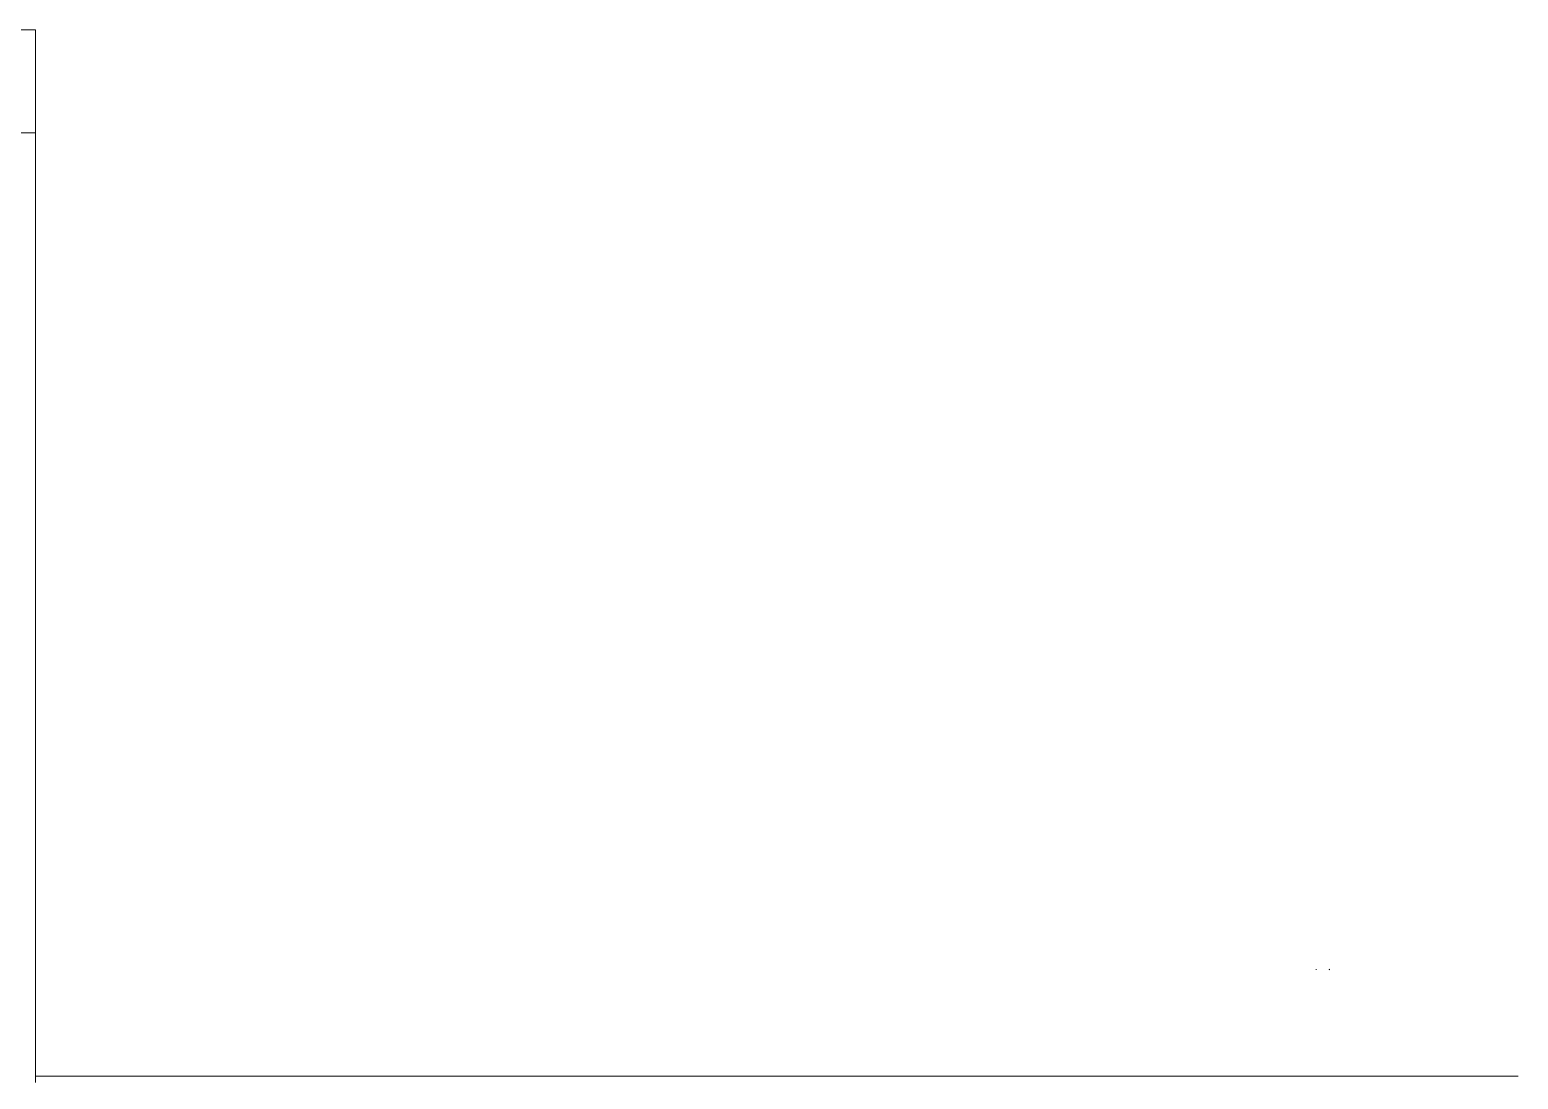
# Model space of a CAD drawing. Header units: millimetres. Extents: x -4005 to 195566, y -8553 to 29000.
# Drawn here: x 33840 to 38890, y 23789 to 27350 of the extents above; entities that cross this region are included whole.
import ezdxf

# ---------------------------------------------------------------- set-up
doc = ezdxf.new("R2010")
doc.units = ezdxf.units.MM
doc.layers.add('A-GENM-1', color=7, linetype='Continuous', lineweight=9, true_color=0xff8040)
doc.layers.add('A-WALL-FNSH-1', color=9, linetype='Continuous', lineweight=9, true_color=0x808080)
doc.layers.add('A-WALL', color=7, linetype='Continuous', lineweight=9)
doc.layers.add('Оси', color=7, linetype='Continuous', lineweight=9)

# ---------------------------------------------------------------- blocks, each defined once
blk = doc.blocks.new('Плинтус - Плинтус керамогранит бежевый-32865287-План отделки полов с раскладкой материалов 1 этажа в осях 1-12')
at = {"layer": 'A-GENM-1'}
for p, q in [((-0.1, -45), (1.9, -45)), ((0, 0), (1.7, 0)), ((0, 0), (0.9, -0.9)), ((0.9, -0.9), (1.7, 0))]:
    blk.add_line(p, q, dxfattribs=at)

msp = doc.modelspace()

# ---------------------------------------------------------------- linework, layer by layer
at = {"layer": 'A-WALL'}
msp.add_line((33859.9, 23799.7), (38889.7, 23799.7), dxfattribs=at)
at = {"layer": 'A-WALL-FNSH-1'}
for p, q in [((33860, 27350), (31910, 27350)), ((33860, 23777.7), (33860, 27350))]:
    msp.add_line(p, q, dxfattribs=at)
at = {"layer": 'Оси'}
msp.add_line((31360, 27000), (33860, 27000), dxfattribs=at)

# ---------------------------------------------------------------- block references
at = {"layer": 'A-GENM-1', "rotation": 270.0000000000003}
msp.add_blockref('Плинтус - Плинтус керамогранит бежевый-32865287-План отделки полов с раскладкой материалов 1 этажа в осях 1-12', (38249, 24162), dxfattribs=at)

doc.saveas('drawing.dxf')
